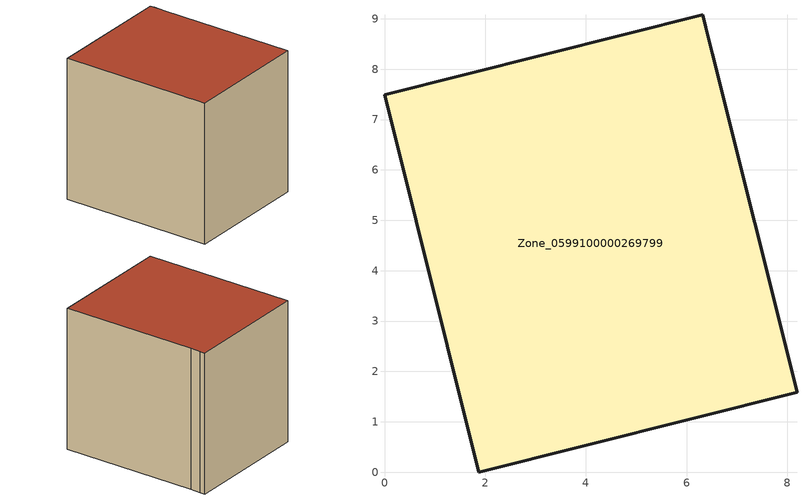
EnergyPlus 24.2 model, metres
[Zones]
Zone_0599100000269799
 floor ground (C_G): 6.38,8.84 6.51,8.32 8.19,1.59 1.87,0 0,7.49 6.32,9.08 z0
 wall outside (C_F): 1.87,0 8.19,1.59 6.51,8.32 6.38,8.84 6.32,9.08 0,7.49 1.87,0 z0:7.19
 roof outside (C_R): 6.51,8.32 6.38,8.84 6.32,9.08 0,7.49 1.87,0 8.19,1.59 z7.19
[BUILDING]
Pand.0599100000269799: North Axis=0; Terrain=City; Loads Convergence Tolerance Value=0.04; Temperature Convergence Tolerance Value=0.4; Solar Distribution=FullExterior; Maximum Number of Warmup Days=25; Minimum Number of Warmup Days=1
[Site:Location]
Rotterdam.The.Hague.AP_ZH_NLD Design_Conditions: Latitude=51.96; Longitude=4.45; Time Zone=1; Elevation=-4.5
[SITE:GROUNDTEMPERATURE:BUILDINGSURFACE]
18, 18, 18, 18, 18, 18, 18, 18, 18, 18, 18, 18
[MATERIAL] Thermal Absorptance=0.9; Solar Absorptance=0.7; Visible Absorptance=0.7
Name | Roughness | Thickness | Conductivity | Density | Specific Heat
G.TC.1946-1964 | MediumSmooth | 0.15 | 1 | 540 | 1210
F.TC.1946-1964 | Rough | 0.3 | 0.857143 | 1920 | 840
R.TC.1946-1964 | MediumRough | 0.2 | 0.235294 | 1500 | 1000
[CONSTRUCTION]
C_G: G.TC.1946-1964
C_F: F.TC.1946-1964
C_R: R.TC.1946-1964
[ZONE]
Zone_0599100000269799: Type=1; Multiplier=1; Ceiling Height=Autocalculate; Volume=Autocalculate; Floor Area=autocalculate; Part of Total Floor Area=Yes
[ZONEINFILTRATION:DESIGNFLOWRATE]
Infil_Zone_0599100000269799: Zone or ZoneList or Space or SpaceList=Zone_0599100000269799; Schedule=AlwaysOn; Design Flow Rate Calculation Method=Flow/Area; Flow Rate per Floor Area=0.003; Constant Term Coefficient=1; Temperature Term Coefficient=0; Velocity Term Coefficient=0; Velocity Squared Term Coefficient=0
[HVACTEMPLATE:ZONE:IDEALLOADSAIRSYSTEM]
Zone_0599100000269799: Maximum Heating Supply Air Temperature=50; Minimum Cooling Supply Air Temperature=13; Maximum Heating Supply Air Humidity Ratio=0.0156; Minimum Cooling Supply Air Humidity Ratio=0.0077; Heating Limit=NoLimit; Cooling Limit=NoLimit; Dehumidification Control Type=ConstantSensibleHeatRatio; Cooling Sensible Heat Ratio=0.7; Dehumidification Setpoint=60; Humidification Control Type=None; Humidification Setpoint=30; Outdoor Air Method=None; Outdoor Air Flow Rate per Person=0.00944; Outdoor Air Flow Rate per Zone Floor Area=0; Outdoor Air Flow Rate per Zone=0; Demand Controlled Ventilation Type=None; Outdoor Air Economizer Type=NoEconomizer; Heat Recovery Type=None; Sensible Heat Recovery Effectiveness=0.7; Latent Heat Recovery Effectiveness=0.65
[ZONECONTROL:THERMOSTAT]
ThermostatControl_Zone_0599100000269799: Zone or ZoneList=Zone_0599100000269799; Control Type Schedule=DualSetpointControlType; Control 1=Thermostat_Zone_0599100000269799; Temperature Difference Between Cutout And Setpoint=0
[THERMOSTATSETPOINT:DUALSETPOINT]
Thermostat_Zone_0599100000269799: Heating Setpoint Temperature Schedule=HeatingSetpoint_Zone_0599100000269799; Cooling Setpoint Temperature Schedule=CoolingSetpoint_Zone_0599100000269799
[SCHEDULE:COMPACT]
HeatingSetpoint_Zone_0599100000269799: Through: 12/31, For: AllDays, Until: 24:00, 21
CoolingSetpoint_Zone_0599100000269799: Through: 12/31, For: AllDays, Until: 24:00, 24
DualSetpointControlType: Through: 12/31, For: AllDays, Until: 24:00, 4
AlwaysOn: Through: 12/31, For: AllDays, Until: 24:00, 1
